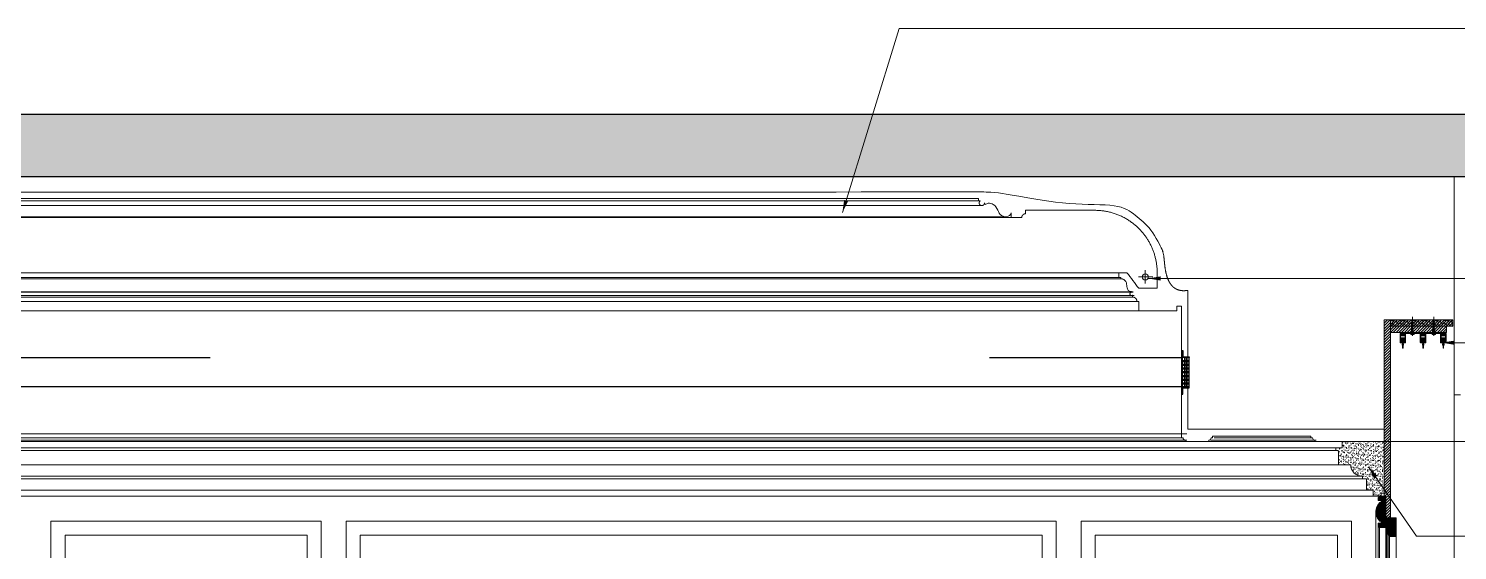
# Model space of a CAD drawing. Header units: millimetres. Extents: x -10942 to 92711, y -16583 to 30009.
# Drawn here: x 44933 to 49515, y 21813 to 23486 of the extents above; entities that cross this region are included whole.
import ezdxf

# ---------------------------------------------------------------- set-up
doc = ezdxf.new("R2010")
doc.units = ezdxf.units.MM
doc.header["$LTSCALE"] = 1000
doc.header["$MEASUREMENT"] = 0
doc.linetypes.add('DASHED', pattern=[0.75, 0.5, -0.25])
doc.linetypes.add('HIDDEN', pattern=[0.375, 0.25, -0.125])
for name, color, linetype in [('8', 8, 'Continuous'), ('A-Hidden', 8, 'HIDDEN'), ('Calliper Gypsum  Elevation', 31, 'Continuous'), ('FURNITURE', 200, 'Continuous'), ('Layer3', 3, 'Continuous'), ('Layer7', 8, 'Continuous'), ('METAL', 5, 'Continuous'), ('PROJECTION', 8, 'Continuous'), ('WOOD 01', 34, 'Continuous'), ('WOOD 02', 32, 'Continuous')]:
    doc.layers.add(name, color=color, linetype=linetype)
for name, color, linetype, lineweight in [('A-RNDR-PLST', 1, 'Continuous', 9), ('GRC', 41, 'Continuous', 0), ('ID-NOTES', 3, 'Continuous', 0), ('Lighting', 5, 'Continuous', 0), ('WOOD HATCH', 32, 'Continuous', 5)]:
    doc.layers.add(name, color=color, linetype=linetype, lineweight=lineweight)
doc.styles.add('ZZ-Dim All', font='romans.shx', dxfattribs={"width": 0.8})
doc.dimstyles.new('DIM 0200', dxfattribs={"dimscale": 200, "dimtxt": 1, "dimasz": 0.8, "dimexe": 0.5, "dimexo": 1, "dimgap": 0.4, "dimtad": 1, "dimdec": 0, "dimrnd": 10, "dimdsep": 46, "dimtxsty": 'ZZ-Dim All', "dimblk1": 'ARCHTICK', "dimblk2": 'ARCHTICK', "dimsah": 1, "dimcen": 1, "dimdle": 0.5, "dimclrd": 256, "dimclre": 256, "dimclrt": 256, "dimadec": 0, "dimazin": 2, "dimtfac": 1, "dimtdec": 0, "dimtix": 1, "dimtmove": 2, "dimatfit": 2, "dimfxl": 1, "dimfxlon": 1, "dimtolj": 1, "dimtzin": 0, "dimlwd": -1, "dimlwe": -1, "dimarcsym": 0})

# ---------------------------------------------------------------- blocks, each defined once
blk = doc.blocks.new('curtain box 21')
at = {"color": 1, "lineweight": 0}
for p, q in [((3823.5, 3122.3), (3823.5, 3110.7)), ((3824.5, 3122.3), (3824.5, 3110.7)), ((3832.3, 3122.3), (3832.3, 3110.7)), ((3833.2, 3122.3), (3833.2, 3110.7)), ((3888.5, 3122.3), (3888.5, 3110.7)), ((3889.5, 3122.3), (3889.5, 3110.7)), ((3897.3, 3122.3), (3897.3, 3110.7)), ((3898.2, 3122.3), (3898.2, 3110.7)), ((3953.5, 3122.3), (3953.5, 3110.7)), ((3954.5, 3122.3), (3954.5, 3110.7)), ((3962.3, 3122.3), (3962.3, 3110.7)), ((3963.2, 3122.3), (3963.2, 3110.7))]:
    blk.add_line(p, q, dxfattribs=at)
at = {"lineweight": 0}
for p, q in [((3862.1, 3149.7), (3856.5, 3152.3)), ((3924.7, 3149.7), (3930.3, 3152.3)), ((3830.7, 3103.8), (3826, 3103.8)), ((3830.7, 3102.6), (3826, 3102.6)), ((3830.7, 3101.5), (3826, 3101.5)), ((3895.7, 3103.8), (3891, 3103.8)), ((3895.7, 3102.6), (3891, 3102.6)), ((3895.7, 3101.5), (3891, 3101.5)), ((3960.7, 3103.8), (3956, 3103.8)), ((3960.7, 3102.6), (3956, 3102.6)), ((3960.7, 3101.5), (3956, 3101.5))]:
    blk.add_line(p, q, dxfattribs=at)
at = {"color": 4, "lineweight": 0}
for points in [[(3859.2, 3130.5), (3859.2, 3191.5)], [(3927.6, 3130.5), (3927.6, 3191.5)]]:
    blk.add_lwpolyline(points, dxfattribs=at)
at = {"color": 1, "lineweight": 0}
for points in [[(3835.4, 3131), (3821.4, 3131), (3821.4, 3110.7), (3826.4, 3110.7, -1), (3826.4, 3108.7), (3820.4, 3108.7, -0.414214), (3819.4, 3109.7), (3819.4, 3138.7), (3823.4, 3138.7), (3823.4, 3136.7), (3821.4, 3136.7), (3821.4, 3133), (3835.4, 3133), (3835.4, 3136.7), (3833.4, 3136.7), (3833.4, 3138.7), (3837.4, 3138.7), (3837.4, 3109.7, -0.414214), (3836.4, 3108.7), (3830.4, 3108.7, -1), (3830.4, 3110.7), (3835.4, 3110.7)], [(3824.5, 3122.3), (3823.5, 3122.3, 0.414214), (3822.5, 3121.3), (3822.5, 3111.7, 0.414214), (3823.5, 3110.7), (3824.5, 3110.7, 0.414214), (3825.5, 3111.7), (3825.5, 3121.3, 0.414214)], [(3832.3, 3122.3), (3833.2, 3122.3, -0.414214), (3834.2, 3121.3), (3834.2, 3111.7, -0.414214), (3833.2, 3110.7), (3832.3, 3110.7, -0.414214), (3831.3, 3111.7), (3831.3, 3121.3, -0.414214)], [(3900.4, 3131), (3886.4, 3131), (3886.4, 3110.7), (3891.4, 3110.7, -1), (3891.4, 3108.7), (3885.4, 3108.7, -0.414214), (3884.4, 3109.7), (3884.4, 3138.7), (3888.4, 3138.7), (3888.4, 3136.7), (3886.4, 3136.7), (3886.4, 3133), (3900.4, 3133), (3900.4, 3136.7), (3898.4, 3136.7), (3898.4, 3138.7), (3902.4, 3138.7), (3902.4, 3109.7, -0.414214), (3901.4, 3108.7), (3895.4, 3108.7, -1), (3895.4, 3110.7), (3900.4, 3110.7)], [(3889.5, 3122.3), (3888.5, 3122.3, 0.414214), (3887.5, 3121.3), (3887.5, 3111.7, 0.414214), (3888.5, 3110.7), (3889.5, 3110.7, 0.414214), (3890.5, 3111.7), (3890.5, 3121.3, 0.414214)], [(3897.3, 3122.3), (3898.2, 3122.3, -0.414214), (3899.2, 3121.3), (3899.2, 3111.7, -0.414214), (3898.2, 3110.7), (3897.3, 3110.7, -0.414214), (3896.3, 3111.7), (3896.3, 3121.3, -0.414214)], [(3965.4, 3131), (3951.4, 3131), (3951.4, 3110.7), (3956.4, 3110.7, -1), (3956.4, 3108.7), (3950.4, 3108.7, -0.414214), (3949.4, 3109.7), (3949.4, 3138.7), (3953.4, 3138.7), (3953.4, 3136.7), (3951.4, 3136.7), (3951.4, 3133), (3965.4, 3133), (3965.4, 3136.7), (3963.4, 3136.7), (3963.4, 3138.7), (3967.4, 3138.7), (3967.4, 3109.7, -0.414214), (3966.4, 3108.7), (3960.4, 3108.7, -1), (3960.4, 3110.7), (3965.4, 3110.7)], [(3954.5, 3122.3), (3953.5, 3122.3, 0.414214), (3952.5, 3121.3), (3952.5, 3111.7, 0.414214), (3953.5, 3110.7), (3954.5, 3110.7, 0.414214), (3955.5, 3111.7), (3955.5, 3121.3, 0.414214)], [(3962.3, 3122.3), (3963.2, 3122.3, -0.414214), (3964.2, 3121.3), (3964.2, 3111.7, -0.414214), (3963.2, 3110.7), (3962.3, 3110.7, -0.414214), (3961.3, 3111.7), (3961.3, 3121.3, -0.414214)]]:
    blk.add_lwpolyline(points, format="xyb", close=True, dxfattribs=at)
at = {"lineweight": 0}
for points in [[(3965.4, 3141.5), (3821.4, 3141.5), (3821.4, 3138.7), (3965.4, 3138.7)], [(3827.6, 3124.8), (3829.1, 3124.8), (3835.3, 3124.4), (3835.3, 3123.5), (3829.1, 3123.1), (3829.1, 3119.5), (3830.8, 3118.6), (3830.8, 3117.5), (3830.8, 3117.5), (3828.4, 3117.5), (3825.9, 3117.5), (3825.9, 3117.5), (3825.9, 3118.6), (3827.6, 3119.5), (3827.6, 3123.1), (3821.4, 3123.5), (3821.4, 3124.4)], [(3828.4, 3141.5), (3832.6, 3141.5), (3830.3, 3139.4), (3830.3, 3133.5), (3828.4, 3133.5), (3826.4, 3133.5), (3826.4, 3139.4), (3824.1, 3141.5)], [(3892.6, 3124.8), (3894.1, 3124.8), (3900.3, 3124.4), (3900.3, 3123.5), (3894.1, 3123.1), (3894.1, 3119.5), (3895.8, 3118.6), (3895.8, 3117.5), (3895.8, 3117.5), (3893.4, 3117.5), (3890.9, 3117.5), (3890.9, 3117.5), (3890.9, 3118.6), (3892.6, 3119.5), (3892.6, 3123.1), (3886.4, 3123.5), (3886.4, 3124.4)], [(3893.4, 3141.5), (3897.6, 3141.5), (3895.3, 3139.4), (3895.3, 3133.5), (3893.4, 3133.5), (3891.4, 3133.5), (3891.4, 3139.4), (3889.1, 3141.5)], [(3957.6, 3124.8), (3959.1, 3124.8), (3965.3, 3124.4), (3965.3, 3123.5), (3959.1, 3123.1), (3959.1, 3119.5), (3960.8, 3118.6), (3960.8, 3117.5), (3960.8, 3117.5), (3958.4, 3117.5), (3955.9, 3117.5), (3955.9, 3117.5), (3955.9, 3118.6), (3957.6, 3119.5), (3957.6, 3123.1), (3951.4, 3123.5), (3951.4, 3124.4)], [(3958.4, 3141.5), (3962.6, 3141.5), (3960.3, 3139.4), (3960.3, 3133.5), (3958.4, 3133.5), (3956.4, 3133.5), (3956.4, 3139.4), (3954.1, 3141.5)]]:
    blk.add_lwpolyline(points, close=True, dxfattribs=at)
at = {"color": 1, "lineweight": 0}
for points in [[(3821.9, 3136.2), (3834.9, 3136.2), (3834.9, 3133.5), (3821.9, 3133.5)], [(3823.9, 3138.7), (3832.9, 3138.7), (3832.9, 3136.2), (3823.9, 3136.2)], [(3886.9, 3136.2), (3899.9, 3136.2), (3899.9, 3133.5), (3886.9, 3133.5)], [(3888.9, 3138.7), (3897.9, 3138.7), (3897.9, 3136.2), (3888.9, 3136.2)], [(3951.9, 3136.2), (3964.9, 3136.2), (3964.9, 3133.5), (3951.9, 3133.5)], [(3953.9, 3138.7), (3962.9, 3138.7), (3962.9, 3136.2), (3953.9, 3136.2)]]:
    blk.add_lwpolyline(points, close=True, dxfattribs=at)
for points in [[(3827.6, 3091.1), (3827.6, 3100.5), (3826, 3100.5), (3826, 3104.8), (3827.6, 3104.8), (3827.6, 3113.6), (3825.9, 3114.5), (3825.9, 3115.6), (3825.9, 3115.6), (3828.4, 3115.6), (3830.8, 3115.6), (3830.8, 3115.6), (3830.8, 3114.5), (3829.1, 3113.6), (3829.1, 3104.8), (3830.7, 3104.8), (3830.7, 3100.5), (3829.2, 3100.5), (3829.2, 3091.1)], [(3892.6, 3091.1), (3892.6, 3100.5), (3891, 3100.5), (3891, 3104.8), (3892.6, 3104.8), (3892.6, 3113.6), (3890.9, 3114.5), (3890.9, 3115.6), (3890.9, 3115.6), (3893.4, 3115.6), (3895.8, 3115.6), (3895.8, 3115.6), (3895.8, 3114.5), (3894.1, 3113.6), (3894.1, 3104.8), (3895.7, 3104.8), (3895.7, 3100.5), (3894.2, 3100.5), (3894.2, 3091.1)], [(3957.6, 3091.1), (3957.6, 3100.5), (3956, 3100.5), (3956, 3104.8), (3957.6, 3104.8), (3957.6, 3113.6), (3955.9, 3114.5), (3955.9, 3115.6), (3955.9, 3115.6), (3958.4, 3115.6), (3960.8, 3115.6), (3960.8, 3115.6), (3960.8, 3114.5), (3959.1, 3113.6), (3959.1, 3104.8), (3960.7, 3104.8), (3960.7, 3100.5), (3959.2, 3100.5), (3959.2, 3091.1)]]:
    blk.add_lwpolyline(points, dxfattribs=at)
at = {"lineweight": 0}
for points in [[(3827.9, 3093.5), (3828.9, 3093.5, -0.414214), (3829.2, 3093.2), (3829.2, 3091.1, -0.414214), (3828.9, 3090.8), (3827.9, 3090.8, -0.414214), (3827.6, 3091.1), (3827.6, 3093.2, -0.414214)], [(3892.9, 3093.5), (3893.9, 3093.5, -0.414214), (3894.2, 3093.2), (3894.2, 3091.1, -0.414214), (3893.9, 3090.8), (3892.9, 3090.8, -0.414214), (3892.6, 3091.1), (3892.6, 3093.2, -0.414214)], [(3957.9, 3093.5), (3958.9, 3093.5, -0.414214), (3959.2, 3093.2), (3959.2, 3091.1, -0.414214), (3958.9, 3090.8), (3957.9, 3090.8, -0.414214), (3957.6, 3091.1), (3957.6, 3093.2, -0.414214)]]:
    blk.add_lwpolyline(points, format="xyb", close=True, dxfattribs=at)
blk = doc.blocks.new('curtain track_3')
for p, q in [((52828.2, -34660.4), (52822.6, -34657.8)), ((52828.2, -34662.8), (52822.6, -34660.2)), ((52828.2, -34665.2), (52822.6, -34662.6)), ((52828.2, -34667.7), (52822.6, -34665.1)), ((52828.2, -34670.1), (52822.6, -34667.5)), ((52828.2, -34672.5), (52822.6, -34669.9)), ((52828.2, -34672.5), (52822.6, -34669.9)), ((52828.2, -34674.9), (52822.6, -34672.3)), ((52828.2, -34677.4), (52822.6, -34674.8)), ((52828.2, -34679.8), (52822.6, -34677.2)), ((52828.2, -34679.8), (52822.6, -34677.2)), ((52828.2, -34684.6), (52822.6, -34682.1)), ((52828.2, -34657.9), (52823, -34655.5)), ((52827.5, -34655.2), (52823.8, -34653.5)), ((52896.5, -34660.4), (52890.9, -34657.8)), ((52896.5, -34662.8), (52890.9, -34660.2)), ((52896.5, -34665.2), (52890.9, -34662.6)), ((52896.5, -34667.7), (52890.9, -34665.1)), ((52896.5, -34670.1), (52890.9, -34667.5)), ((52896.5, -34672.5), (52890.9, -34669.9)), ((52896.5, -34672.5), (52890.9, -34669.9)), ((52896.5, -34674.9), (52890.9, -34672.3)), ((52896.5, -34677.4), (52890.9, -34674.8)), ((52896.5, -34679.8), (52890.9, -34677.2)), ((52896.5, -34679.8), (52890.9, -34677.2)), ((52896.5, -34684.6), (52890.9, -34682.1)), ((52896.5, -34657.9), (52891.3, -34655.5)), ((52895.9, -34655.2), (52892.2, -34653.5))]:
    blk.add_line(p, q)
at = {"color": 4}
for points in [[(52825.3, -34695.1), (52825.8, -34695.1), (52825.8, -34697.7, 0.38819), (52830.5, -34693.3), (52827.8, -34693.3), (52827.8, -34683.9), (52825.3, -34683.9), (52822.8, -34683.9), (52822.8, -34693.3), (52820.1, -34693.3, 0.38819), (52824.8, -34697.7), (52824.8, -34695.1)], [(52893.7, -34695.1), (52894.2, -34695.1), (52894.2, -34697.7, 0.38819), (52898.9, -34693.3), (52896.1, -34693.3), (52896.1, -34683.9), (52893.7, -34683.9), (52891.2, -34683.9), (52891.2, -34693.3), (52888.4, -34693.3, 0.38819), (52893.1, -34697.7), (52893.1, -34695.1)]]:
    blk.add_lwpolyline(points, format="xyb", close=True, dxfattribs=at)
for points in [[(52823.6, -34683.9), (52823.6, -34659, -0.149778), (52825.3, -34653.3, 1.883636)], [(52827.1, -34683.9), (52827.1, -34659, 0.149778), (52825.3, -34653.3, -1.883636)], [(52891.9, -34683.9), (52891.9, -34659, -0.149778), (52893.7, -34653.3, 1.883636)], [(52895.4, -34683.9), (52895.4, -34659, 0.149778), (52893.7, -34653.3, -1.883636)]]:
    blk.add_lwpolyline(points, format="xyb")
at = {"extrusion": (0, 0, -1), "zscale": -1}
blk.add_blockref('curtain box 21', (-56752.9, -37831.9), dxfattribs=at)
blk = doc.blocks.new('DIFFUSER SEC')
at = {"layer": 'FURNITURE', "color": 251, "linetype": 'Continuous', "lineweight": 0}
for p, q in [((55028.5, -20119.8), (55028.5, -20213.8)), ((55051.5, -20119.8), (55051.5, -20213.8))]:
    blk.add_line(p, q, dxfattribs=at)
at = {"layer": 'METAL'}
for points in [[(55048.5, -20096.8), (55048.5, -20116.8), (55028.5, -20116.8), (55028.5, -20119.8), (55051.5, -20119.8), (55051.5, -20096.8), (55048.5, -20096.8)], [(55048.5, -20236.8), (55048.5, -20216.8), (55028.5, -20216.8), (55028.5, -20213.8), (55051.5, -20213.8), (55051.5, -20236.8), (55048.5, -20236.8)]]:
    blk.add_lwpolyline(points, dxfattribs=at)
for points in [[(55028.5, -20130.2), (55051.5, -20130.2), (55051.5, -20132.2), (55028.5, -20132.2)], [(55028.5, -20142.1), (55051.5, -20142.1), (55051.5, -20144.1), (55028.5, -20144.1)], [(55028.5, -20154), (55051.5, -20154), (55051.5, -20156), (55028.5, -20156)], [(55028.5, -20165.8), (55051.5, -20165.8), (55051.5, -20167.8), (55028.5, -20167.8)], [(55028.5, -20177.7), (55051.5, -20177.7), (55051.5, -20179.7), (55028.5, -20179.7)], [(55028.5, -20189.6), (55051.5, -20189.6), (55051.5, -20191.6), (55028.5, -20191.6)], [(55028.5, -20201.5), (55051.5, -20201.5), (55051.5, -20203.5), (55028.5, -20203.5)]]:
    blk.add_lwpolyline(points, close=True, dxfattribs=at)
at = {"layer": 'PROJECTION'}
for p, q in [((55037.5, -20130.2), (55037.5, -20119.8)), ((55037.5, -20142.1), (55037.5, -20132.2)), ((55037.5, -20154), (55037.5, -20144.1)), ((55037.5, -20165.8), (55037.5, -20156)), ((55042.5, -20130.2), (55042.5, -20119.8)), ((55042.5, -20142.1), (55042.5, -20132.2)), ((55042.5, -20154), (55042.5, -20144.1)), ((55042.5, -20165.8), (55042.5, -20156)), ((55037.5, -20177.7), (55037.5, -20167.8)), ((55037.5, -20189.6), (55037.5, -20179.7)), ((55037.5, -20201.5), (55037.5, -20191.6)), ((55037.5, -20213.8), (55037.5, -20203.5)), ((55042.5, -20177.7), (55042.5, -20167.8)), ((55042.5, -20189.6), (55042.5, -20179.7)), ((55042.5, -20201.5), (55042.5, -20191.6)), ((55042.5, -20213.8), (55042.5, -20203.5))]:
    blk.add_line(p, q, dxfattribs=at)
blk = doc.blocks.new('_ARCHTICK')
at = {"color": 0, "linetype": 'ByBlock', "const_width": 0.15}
blk.add_lwpolyline([(-0.5, -0.5), (0.5, 0.5)], dxfattribs=at)
blk = doc.blocks.new('light')
at = {"layer": 'Lighting'}
for p, q in [((111336.9, -7192.4), (111382.3, -7192.4)), ((111358.2, -7170.5), (111358.2, -7213.4))]:
    blk.add_line(p, q, dxfattribs=at)
blk.add_circle((111358.2, -7192.4), 9.95, dxfattribs=at)
blk = doc.blocks.new('section ceiling a')
at = {"layer": '8'}
h = blk.add_hatch(dxfattribs=at)
h.set_pattern_fill('ANSI31', color=256, scale=50, style=0)
h.set_pattern_definition([(45, (-31694.053, 13453.8655), (-4.41941738, 4.41941738), [])])
h.paths.add_polyline_path([(381108.3, 130609.7), (381088.3, 130609.7), (381088.3, 131243.5), (381108.3, 131243.5)])
h = blk.add_hatch(dxfattribs=at)
h.set_pattern_fill('ANSI38', color=256, scale=50, style=0)
h.set_pattern_definition([(45, (-31694.053, 13553.8655), (-4.41941738, 4.41941738), []), (135, (-31694.053, 13553.8655), (-13.25825215, 4.41941738), [15.625, -9.375])])
h.paths.add_polyline_path([(381108.3, 131243.5), (381108.3, 131223.5), (381308.3, 131223.5), (381308.3, 131243.5)])
h = blk.add_hatch(dxfattribs=at)
h.set_pattern_fill('ANSI31', color=256, scale=50, style=0)
h.set_pattern_definition([(45, (-31694.053, 13553.8655), (-4.41941738, 4.41941738), [])])
h.paths.add_polyline_path([(381108.3, 131223.5), (381108.3, 131203.5), (381288.3, 131203.5), (381288.3, 131223.5)])
at = {"layer": 'GRC', "lineweight": 0}
h = blk.add_hatch(dxfattribs=at)
h.set_pattern_fill('AR-SAND', color=256, scale=6)
h.set_pattern_definition([(142.5, (380116.856, 137680.752), (0.37796, 11.560943), [0, -9.12, 0, -10.2, 0, -9.75]), (172.5, (380116.856, 137680.752), (-10.61866, 16.932876), [0, -4.92, 0, -8.22, 0, -3.15]), (212.5, (380124.236, 137680.752), (-18.684851, 0.033954), [0, -3, 0, -10.8, 0, -14.1]), (222.5, (380124.236, 137680.752), (-18.03676, 5.266053), [0, -1.5, 0, -7.08, 0, -8.1])])
h.paths.add_polyline_path([(380953.6, 130853.5), (381088.3, 130853.5), (381088.3, 130688.5), (381078.3, 130688.5), (381078.3, 130678.5), (381053.1, 130678.5), (381053.1, 130698.3), (381031.2, 130698.3), (381031.2, 130734.5), (381019.2, 130734.5), (381019.2, 130743.2, -0.439979), (380981, 130779.5), (380942.2, 130779.5), (380942.2, 130822.1, 0.415481), (380939.5, 130824.8), (380933.6, 130824.8), (380933.6, 130833.5), (380953.6, 130833.5)])
at = {"layer": 'GRC', "elevation": 0}
for points in [[(380458.3, 131338.5), (380458.3, 130893.5), (381088.3, 130893.5), (381088.3, 130853.5), (380893.6, 130853.5), (380893.6, 130853.5), (380893.6, 130853.5), (380865.7, 130853.5), (380865.7, 130858.5, -0.413614), (380858.6, 130865.6), (380853.6, 130865.6), (380853.6, 130870.6), (380538.3, 130870.6), (380538.3, 130865.6), (380533.3, 130865.6, -0.413614), (380526.2, 130858.5), (380526.2, 130853.5), (380450.4, 130853.5), (380450.4, 130853.5), (380450.4, 130858.5, -0.413614), (380443.3, 130865.6), (380438.3, 130865.6), (380438.3, 131288.1)], [(381088.3, 130688.5), (381088.3, 130853.5), (380953.6, 130853.5), (380953.6, 130833.5), (380933.6, 130833.5), (380933.6, 130824.8), (380939.5, 130824.8, -0.415481), (380942.2, 130822.1), (380942.2, 130779.5), (380981, 130779.5, 0.439979), (381019.2, 130743.2), (381019.2, 130734.5), (381031.2, 130734.5), (381031.2, 130698.3), (381053.1, 130698.3), (381053.1, 130678.5), (381078.3, 130678.5), (381078.3, 130688.5), (381088.3, 130688.5)]]:
    blk.add_lwpolyline(points, format="xyb", dxfattribs=at)
blk.add_lwpolyline([(381108.3, 130609.7), (381088.3, 130609.7), (381088.3, 131243.5), (381108.3, 131243.5)], close=True, dxfattribs=at)
for points in [[(381108.3, 131243.5), (381108.3, 131223.5), (381308.3, 131223.5), (381308.3, 131243.5), (381108.3, 131243.5)], [(381108.3, 131223.5), (381108.3, 131203.5), (381288.3, 131203.5), (381288.3, 131223.5), (381108.3, 131223.5)]]:
    blk.add_lwpolyline(points, dxfattribs=at)
at = {"layer": 'GRC'}
for points, weights, knots in [([(380458.3, 131338.5, 0), (380381.4, 131325.5, 0), (380385.7, 131427, 0), (380381.7, 131446.6, 0), (380375.6, 131490, 0), (380344.4, 131531.1, 0), (380306.9, 131567.2, 0), (380274.3, 131592.1, 0), (380236.6, 131618.4, 0), (380150.3, 131616.2, 0), (379971.4, 131612.5, 0), (379902.1, 131652.2, 0), (379833.4, 131653.6, 0), (379783.4, 131653.6, 0), (379559.1, 131653.6, 0), (376378.3, 131653.6, 0)], [1, 1, 1, 1, 0.949253021674, 0.949253021674, 1, 0.949253021674, 0.949253021674, 1, 1, 1, 1, 1, 1, 1], [0.672419, 0.672419, 0.672419, 0.672419, 1.619398, 1.619398, 1.619398, 2.404796, 2.404796, 2.404796, 3.190194, 3.190194, 3.190194, 4.002694, 4.002694, 4.002694, 4.856498, 4.856498, 4.856498, 4.856498]), ([(380301.8, 131536.5, 0), (380263.8, 131574.5, 0), (380214.1, 131595.1, 0), (380160.4, 131595.1, 0), (380086.1, 131595.1, 0), (380011.8, 131595.1, 0), (379937.6, 131595.1, 0)], [1, 0.949253021674, 0.949253021674, 1, 1, 1, 1], [1220.88428, 1220.88428, 1220.88428, 1220.88428, 1221.669678, 1221.669678, 1221.669678, 1222.669678, 1222.669678, 1222.669678, 1222.669678]), ([(380360.4, 131345.1, 0), (380360.4, 131361.8, 0), (380360.4, 131378.4, 0), (380360.4, 131395.1, 0), (380360.4, 131448.9, 0), (380339.8, 131498.5, 0), (380301.8, 131536.5, 0)], [1, 1, 1, 1, 0.949253021674, 0.949253021674, 1], [1219.098882, 1219.098882, 1219.098882, 1219.098882, 1220.098882, 1220.098882, 1220.098882, 1220.88428, 1220.88428, 1220.88428, 1220.88428])]:
    blk.add_rational_spline(points, weights, degree=3, knots=knots, dxfattribs=at)
for points in [[(379787.6, 131632.6, 0), (379751.6, 131632.6, 0), (379715.6, 131632.6, 0), (376378.3, 131632.6, 0)], [(379787.6, 131625, 0), (379787.6, 131627.5, 0), (379787.6, 131630.1, 0), (379787.6, 131632.6, 0)], [(379792.4, 131625, 0), (379790.8, 131625, 0), (379789.2, 131625, 0), (379787.6, 131625, 0)], [(379809.1, 131613.7, 0), (379808.3, 131615.4, 0), (379807.5, 131617.1, 0), (379806.7, 131618.8, 0)], [(379937.6, 131595.1, 0), (379937.6, 131591.4, 0), (379937.6, 131587.6, 0), (379937.6, 131583.9, 0)], [(379892.6, 131572.6, 0), (379892.6, 131577.4, 0), (379892.6, 131582.1, 0), (379892.6, 131586.8, 0)], [(379926.3, 131572.6, 0), (379915.1, 131572.6, 0), (379903.8, 131572.6, 0), (379892.6, 131572.6, 0)], [(380237.6, 131380.1, 0), (380237.6, 131385.1, 0), (380237.6, 131390.1, 0), (380237.6, 131395.1, 0)], [(380237.6, 131395.1, 0), (380246.3, 131395.1, 0), (380254.9, 131395.1, 0), (380263.6, 131395.1, 0)], [(380243.6, 131380.1, 0), (380241.6, 131380.1, 0), (380239.6, 131380.1, 0), (380237.6, 131380.1, 0)], [(380243.6, 131375.1, 0), (380243.6, 131376.8, 0), (380243.6, 131378.4, 0), (380243.6, 131380.1, 0)], [(380263.6, 131395.1, 0), (380276.2, 131378.4, 0), (380288.8, 131361.8, 0), (380301.4, 131345.1, 0)], [(380278.1, 131332.4, 0), (380278.1, 131333, 0), (380278.1, 131333.7, 0), (380278.1, 131334.4, 0)], [(380281.4, 131317.1, 0), (380281.4, 131319.1, 0), (380281.4, 131321.1, 0), (380281.4, 131323.1, 0)], [(380301.4, 131345.1, 0), (380321, 131345.1, 0), (380340.7, 131345.1, 0), (380360.4, 131345.1, 0)], [(380301.4, 131303.1, 0), (380299.4, 131303.1, 0), (380297.4, 131303.1, 0), (380295.4, 131303.1, 0)], [(380301.4, 131273.1, 0), (380301.4, 131283.1, 0), (380301.4, 131293.1, 0), (380301.4, 131303.1, 0)], [(380423.3, 131273.1, 0), (380354.7, 131273.1, 0), (380328, 131273.1, 0), (380301.4, 131273.1, 0)], [(380438.3, 131288.1, 0), (380433.3, 131288.1, 0), (380428.3, 131288.1, 0), (380423.3, 131288.1, 0)], [(380423.3, 131288.1, 0), (380423.3, 131283.1, 0), (380423.3, 131278.1, 0), (380423.3, 131273.1, 0)]]:
    blk.add_open_spline(points, degree=3, dxfattribs=at)
for points, weights in [([(379790.7, 131614.7, 0), (379788.8, 131618.3, 0), (379789.4, 131622.2, 0), (379792.4, 131625, 0)], [1, 0.859857415077, 0.859857415077, 1]), ([(379800.3, 131610.5, 0), (379796.3, 131609.5, 0), (379792.6, 131611.1, 0), (379790.7, 131614.7, 0)], [1, 0.859857415077, 0.859857415077, 1]), ([(379806.7, 131618.8, 0), (379806.7, 131614.7, 0), (379804.2, 131611.5, 0), (379800.3, 131610.5, 0)], [1, 0.859857415077, 0.859857415077, 1]), ([(379937.6, 131583.9, 0), (379931, 131583.9, 0), (379926.3, 131579.2, 0), (379926.3, 131572.6, 0)], [1, 0.80473785416, 0.80473785416, 1]), ([(380275.2, 131322.9, 0), (380273.2, 131324.2, 0), (380272.5, 131326.4, 0), (380273.2, 131328.7, 0)], [1, 0.869851736995, 0.869851736995, 1]), ([(380273.2, 131328.7, 0), (380273.9, 131331, 0), (380275.8, 131332.4, 0), (380278.1, 131332.4, 0)], [1, 0.869851736995, 0.869851736995, 1]), ([(380281.4, 131323.1, 0), (380279.5, 131321.6, 0), (380277.1, 131321.5, 0), (380275.2, 131322.9, 0)], [1, 0.869851736995, 0.869851736995, 1]), ([(380295.4, 131303.1, 0), (380295.4, 131311.3, 0), (380289.6, 131317.1, 0), (380281.4, 131317.1, 0)], [1, 0.804737854124, 0.804737854124, 1])]:
    blk.add_rational_spline(points, weights, degree=3, dxfattribs=at)
for points, knots in [([(379892.6, 131586.8, 0), (379892.1, 131585.1, 0), (379889.5, 131580.9, 0), (379880.1, 131572.6, 0), (379858.2, 131575.3, 0), (379849.4, 131596.9, 0), (379838.5, 131615.2, 0), (379820.6, 131619.3, 0), (379811.8, 131615.8, 0), (379809.1, 131613.7, 0)], [1227.240474, 1227.240474, 1227.240474, 1227.240474, 1263.20953, 1323.395093, 1470.775087, 1611.888659, 1766.488267, 1876.411689, 1946.427942, 1946.427942, 1946.427942, 1946.427942]), ([(380278.1, 131334.4, 0), (380275.1, 131334.4, 0), (380267.8, 131335.7, 0), (380262.4, 131348.2, 0), (380263.5, 131360.8, 0), (380256.9, 131372.2, 0), (380249, 131375.2, 0), (380244.6, 131375.1, 0), (380243.6, 131375.1, 0)], [12.38377, 12.38377, 12.38377, 12.38377, 191.063387, 414.968475, 742.989527, 949.449289, 1151.746905, 1213.098882, 1213.098882, 1213.098882, 1213.098882])]:
    blk.add_open_spline(points, degree=3, knots=knots, dxfattribs=at)
blk.add_blockref('light', (268963.8, 138574.1, 0), dxfattribs=at)

msp = doc.modelspace()

# ---------------------------------------------------------------- hatches: boundary and pattern name
at = {"layer": 'Layer7'}
h = msp.add_hatch(dxfattribs=at)
h.set_pattern_fill('AR-CONC', color=256, scale=10, style=0)
h.set_pattern_definition([(50, (21065.793, 29289.3), (71.72602, -6.27521), [7.5, -82.5]), (355, (21065.79, 29289.3), (-13.87513, 75.21921), [6, -66]), (100.4514, (21071.77, 29288.78), (57.85094, 68.94395), [6.37402, -70.11421]), (46.1842, (21065.79, 29309.3), (106.7241, -16.5519), [11.25, -123.75]), (96.6356, (21074.69, 29307.92), (93.46627, 97.4118), [9.56103, -105.1713]), (351.1842, (21065.79, 29309.3), (93.4662, 97.41186), [9, -99]), (21, (21075.793, 29304.3), (59.6907, -40.26189), [7.5, -82.5]), (326, (21075.79, 29304.3), (24.33153, 72.515), [6, -66]), (71.4514, (21080.77, 29300.95), (84.02226, 32.25305), [6.37402, -70.11421]), (37.5, (21065.793, 29289.302), (1.215986, 33.289385), [0, -65.2, 0, -67, 0, -66.25]), (7.5, (21065.793, 29289.302), (26.306954, 39.44117), [0, -38.2, 0, -63.7, 0, -25.25]), (327.5, (21043.493, 29289.302), (53.382244, -2.255487), [0, -25, 0, -78, 0, -103.5]), (317.5, (21033.493, 29289.302), (58.31862, 10.0105), [0, -32.5, 0, -51.8, 0, -73.5])])
h.paths.add_polyline_path([(39270.2, 23212.1), (39270.2, 23012.1), (49875, 23012.1), (49875, 23212.1)])
at = {"layer": 'WOOD HATCH', "lineweight": 0}
h = msp.add_hatch(dxfattribs=at)
h.set_pattern_fill('ANSI31', color=256, scale=20, angle=-270)
h.set_pattern_definition([(315, (51665.1924, 42169.6675), (1.76776695, 1.76776695), [])])
edge = h.paths.add_edge_path()
edge.add_arc((49294.6, 21937.2), 41.3, -179.7858, -133.786)
edge.add_line((49266, 21907.4), (49271, 21907.4))
edge.add_line((49271, 21907.4), (49271, 21901.1))
edge.add_line((49271, 21901.1), (49261, 21901.1))
edge.add_line((49261, 21901.1), (49261, 21891.1))
edge.add_arc((49259.8, 21885.9), 5.31, -347.2031, -282.7759, ccw=False)
edge.add_line((49265, 21887.1), (49285, 21887.1))
edge.add_line((49285, 21887.1), (49285, 21937.1))
edge.add_line((49285, 21937.1), (49285, 21987.1))
edge.add_line((49285, 21987.1), (49265, 21987.1))
edge.add_arc((49259.8, 21988.2), 5.31, -437.2241, -372.7969, ccw=False)
edge.add_line((49261, 21983.1), (49261, 21973.1))
edge.add_line((49261, 21973.1), (49271, 21973.1))
edge.add_line((49271, 21973.1), (49271, 21966.7))
edge.add_line((49271, 21966.7), (49266, 21966.7))
edge.add_arc((49294.6, 21936.9), 41.3, -226.214, -180.2142)
h = msp.add_hatch(dxfattribs=at)
h.set_pattern_fill('ANSI31', color=256, scale=20, angle=-270)
h.set_pattern_definition([(135, (49258.1969, -21443.6496), (-1.76776695, -1.76776695), [])])
edge = h.paths.add_edge_path()
edge.add_line((49289.1, 21891.1), (49289.1, 21865.8))
edge.add_line((49289.1, 21865.8), (49293.1, 21865.8))
edge.add_arc((49296.7, 21865.4), 3.63, 173.9072, 275.9049)
edge.add_line((49297.1, 21861.8), (49297.1, 21857.8))
edge.add_line((49297.1, 21857.8), (49319.1, 21857.8))
edge.add_line((49319.1, 21857.8), (49319.1, 21917.8))
edge.add_line((49319.1, 21917.8), (49285, 21917.8))
edge.add_line((49285, 21917.8), (49285, 21891.1))
edge.add_line((49285, 21891.1), (49289.1, 21891.1))

# ---------------------------------------------------------------- linework, layer by layer
at = {"layer": '8', "linetype": 'HIDDEN', "ltscale": 20, "elevation": 0}
msp.add_lwpolyline([(48632, 22337.4), (40515, 22337.4), (40515, 22431.4), (48632, 22431.4)], close=True, dxfattribs=at)
at = {"layer": 'A-Hidden', "linetype": 'DASHED', "lineweight": 0, "ltscale": 10}
for p, q in [((51921.8, 23012.1, 0), (42603.5, 23012.1, 0)), ((51921.8, 22162.6, 0), (42603.5, 22162.6, 0))]:
    msp.add_line(p, q, dxfattribs=at)
at = {"layer": 'A-RNDR-PLST', "color": 1, "ltscale": 0.03}
for p in [(49505, 23012.1, 0), (49525, 22312.1, 0), (49505, 18862.1, 0)]:
    msp.add_line(p, (49505, 22312.1, 0), dxfattribs=at)
at = {"layer": 'GRC', "lineweight": 0}
for p, q in [((47994.1, 22918.9, 0), (41154.4, 22918.9, 0)), ((47984.3, 22933.6, 0), (41165.8, 22933.6, 0)), ((48089.3, 22881.2, 0), (41060.8, 22881.2, 0)), ((48068.7, 22883.1, 0), (41076.8, 22883.1, 0)), ((48441.3, 22683.7, 0), (40708.7, 22683.7, 0)), ((48434.9, 22703.6, 0), (40715.8, 22703.6, 0)), ((48434.3, 22688.7, 0), (40715.8, 22688.7, 0)), ((48474.8, 22642.9, 0), (40675.2, 22642.9, 0)), ((48474.8, 22640.9, 0), (40675.2, 22640.9, 0)), ((48492.1, 22611.9, 0), (40658, 22611.9, 0)), ((48478.1, 22625.6, 0), (40671.9, 22625.6, 0)), ((48478.1, 22630.5, 0), (40675.3, 22630.5, 0)), ((48498.1, 22581.6, 0), (40652, 22581.6, 0)), ((40503, 22187.1, 0), (48647.1, 22187.1, 0)), ((49130.3, 22142.1, 0), (40019.7, 22142.1, 0)), ((49130.3, 22133.4, 0), (40019.7, 22133.4, 0)), ((40503, 22167.1, 0), (48647.1, 22167.1, 0)), ((40503, 22162.1, 0), (48647.1, 22162.1, 0)), ((40515, 22174.1, 0), (48635, 22174.1, 0)), ((48722.9, 22167.1, 0), (49062.4, 22167.1, 0)), ((48722.9, 22162.1, 0), (49062.4, 22162.1, 0)), ((49050.3, 22174.1, 0), (48735, 22174.1, 0)), ((49139, 22088.1, 0), (40011.1, 22088.1, 0)), ((49215.9, 22043.1, 0), (39934.1, 22043.1, 0)), ((49215.9, 22051.7, 0), (39939, 22051.7, 0)), ((49228, 22006.9, 0), (39922.1, 22006.9, 0)), ((49249.8, 21987.1, 0), (39900.2, 21987.1, 0))]:
    msp.add_line(p, q, dxfattribs=at)
at = {"layer": 'GRC', "lineweight": 0, "elevation": 0}
for points in [[(45871.7, 19121.8), (45005, 19122.1), (45005, 21907.1), (45871.7, 21907.1)], [(48228.3, 21907.1), (45951.7, 21907.1), (45951.7, 19122.1), (48228.3, 19122.1)], [(49175, 21907.1), (48308.3, 21907.1), (48308.3, 19122.1), (49175, 19122.1)], [(45826.7, 19167.1), (45050, 19167.1), (45050, 21862.1), (45826.7, 21862.1)], [(48183.3, 21862.1), (45996.7, 21862.1), (45996.7, 19167.1), (48183.3, 19167.1)], [(49130, 21862.1), (48353.3, 21862.1), (48353.3, 19167.1), (49130, 19167.1)]]:
    msp.add_lwpolyline(points, close=True, dxfattribs=at)
at = {"layer": 'Layer3'}
for p, q in [((39270.2, 23212.1, 0), (49875, 23212.1, 0)), ((39270.2, 23012.1, 0), (49875, 23012.1, 0))]:
    msp.add_line(p, q, dxfattribs=at)
at = {"layer": 'WOOD 01', "lineweight": 0, "ltscale": 500}
for p, q in [((49253.3, 21937.1, 0), (49253.3, 19067.1, 0)), ((49261, 21891.1, 0), (49261, 19067.1, 0)), ((49265, 21887.1, 0), (49265, 18862.1, 0)), ((49285, 21887.1, 0), (49285, 19067.1, 0)), ((49289.1, 21865.8, 0), (49289.1, 19067.1, 0)), ((49293.1, 21865.8, 0), (49293.1, 19067.1, 0)), ((49297.1, 21857.8, 0), (49297.1, 19067.1, 0)), ((49319.1, 21857.8, 0), (49319.1, 19067.1, 0))]:
    msp.add_line(p, q, dxfattribs=at)
at = {"layer": 'WOOD 02', "lineweight": 0, "elevation": 0}
msp.add_lwpolyline([(49253.3, 21937.1, 0.203451), (49266, 21907.4), (49271, 21907.4), (49271, 21901.1), (49261, 21901.1), (49261, 21891.1, -0.288763), (49265, 21887.1), (49285, 21887.1), (49285, 21937.1), (49285, 21987.1), (49265, 21987.1, -0.288763), (49261, 21983.1), (49261, 21973.1), (49271, 21973.1), (49271, 21966.7), (49266, 21966.7, 0.203451)], format="xyb", close=True, dxfattribs=at)
at = {"layer": 'WOOD HATCH', "lineweight": 0, "elevation": 0}
msp.add_lwpolyline([(49289.1, 21891.1), (49289.1, 21865.8), (49293.1, 21865.8, 0.476963), (49297.1, 21861.8), (49297.1, 21861.8), (49297.1, 21857.8), (49319.1, 21857.8), (49319.1, 21917.8), (49319.1, 21917.8), (49285, 21917.8), (49285, 21891.1), (49289.1, 21891.1)], format="xyb", dxfattribs=at)

# ---------------------------------------------------------------- block references
msp.add_blockref('section ceiling a', (-331808.1, -108691.4, 0))
at = {"xscale": -1, "rotation": 359.9999999999999}
msp.add_blockref('DIFFUSER SEC', (103683.5, 42551.2, 0), dxfattribs=at)
at = {"layer": 'Calliper Gypsum  Elevation', "lineweight": 0, "xscale": -1, "rotation": 359.9999999999999}
msp.add_blockref('curtain track_3', (102264.5, 57202.5, 0), dxfattribs=at)

# ---------------------------------------------------------------- leaders
at = {"layer": 'ID-NOTES'}
for points in [[(47542.9, 22896.5, 0), (47725, 23486.3, 0), (50415.7, 23486.3, 0)], [(48523, 22685.2, 0), (50384.3, 22685.2, 0)], [(49465, 22479.3, 0), (50384.3, 22479.3, 0)], [(49229.9, 22081.6, 0), (49384.1, 21858.9, 0), (50427.1, 21858.9, 0)]]:
    msp.add_leader(points, dimstyle='DIM 0200', override={"dimasz": 0.2, "dimtad": 0, "dimclrd": 8}, dxfattribs=at)

doc.saveas('drawing.dxf')
